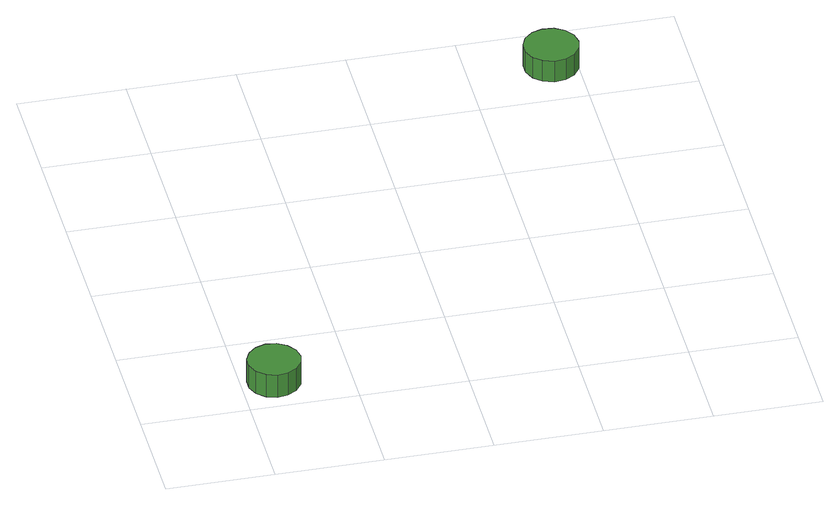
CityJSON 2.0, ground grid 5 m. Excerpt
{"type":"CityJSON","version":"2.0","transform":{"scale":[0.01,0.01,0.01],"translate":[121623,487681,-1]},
"CityObjects":{
"tree1":{"type":"SolitaryVegetationObject","attributes":{"function":"something"},"geometry":[{"type":"MultiSurface","lod":"1","boundaries":[[[0,1,2,3,4,5,6,7,8,9,10,11,12,13,14]],[[15,16,17,18,19,20,21,22,23,24,25,26,27,28,29]],[[0,29,28,1]],[[1,28,27,2]],[[2,27,26,3]],[[3,26,25,4]],[[4,25,24,5]],[[5,24,23,6]],[[6,23,22,7]],[[7,22,21,8]],[[8,21,20,9]],[[9,20,19,10]],[[10,19,18,11]],[[11,18,17,12]],[[12,17,16,13]],[[13,16,15,14]],[[14,15,29,0]]]}]},
"tree2":{"type":"SolitaryVegetationObject","attributes":{"function":"something"},"geometry":[{"type":"MultiSurface","lod":"1","boundaries":[[[30,31,32,33,34,35,36,37,38,39,40,41,42,43,44]],[[45,46,47,48,49,50,51,52,53,54,55,56,57,58,59]],[[30,59,58,31]],[[31,58,57,32]],[[32,57,56,33]],[[33,56,55,34]],[[34,55,54,35]],[[35,54,53,36]],[[36,53,52,37]],[[37,52,51,38]],[[38,51,50,39]],[[39,50,49,40]],[[40,49,48,41]],[[41,48,47,42]],[[42,47,46,43]],[[43,46,45,44]],[[44,45,59,30]]]}]}
},
"vertices":[
[272,190,197],[261,239,197],[231,280,197],[187,306,197],[137,311,197],[89,295,197],[51,261,197],[30,215,197],[30,164,197],[51,118,197],[89,84,197],[137,68,197],[187,74,197],[231,99,197],[261,140,197],[261,140,76],[231,99,76],[187,74,76],[137,68,76],[89,84,76],[51,118,76],[30,164,76],[30,215,76],[51,261,76],[89,295,76],[137,311,76],[187,306,76],[231,280,76],[261,239,76],[272,190,76],
[2006,2247,198],[1995,2299,198],[1964,2342,198],[1919,2368,198],[1866,2373,198],[1816,2357,198],[1777,2322,198],[1756,2274,198],[1756,2221,198],[1777,2173,198],[1816,2138,198],[1866,2121,198],[1919,2127,198],[1964,2153,198],[1995,2196,198],[1995,2196,86],[1964,2153,86],[1919,2127,86],[1866,2121,86],[1816,2138,86],[1777,2173,86],[1756,2221,86],[1756,2274,86],[1777,2322,86],[1816,2357,86],[1866,2373,86],[1919,2368,86],[1964,2342,86],[1995,2299,86],[2006,2247,86]
]}
